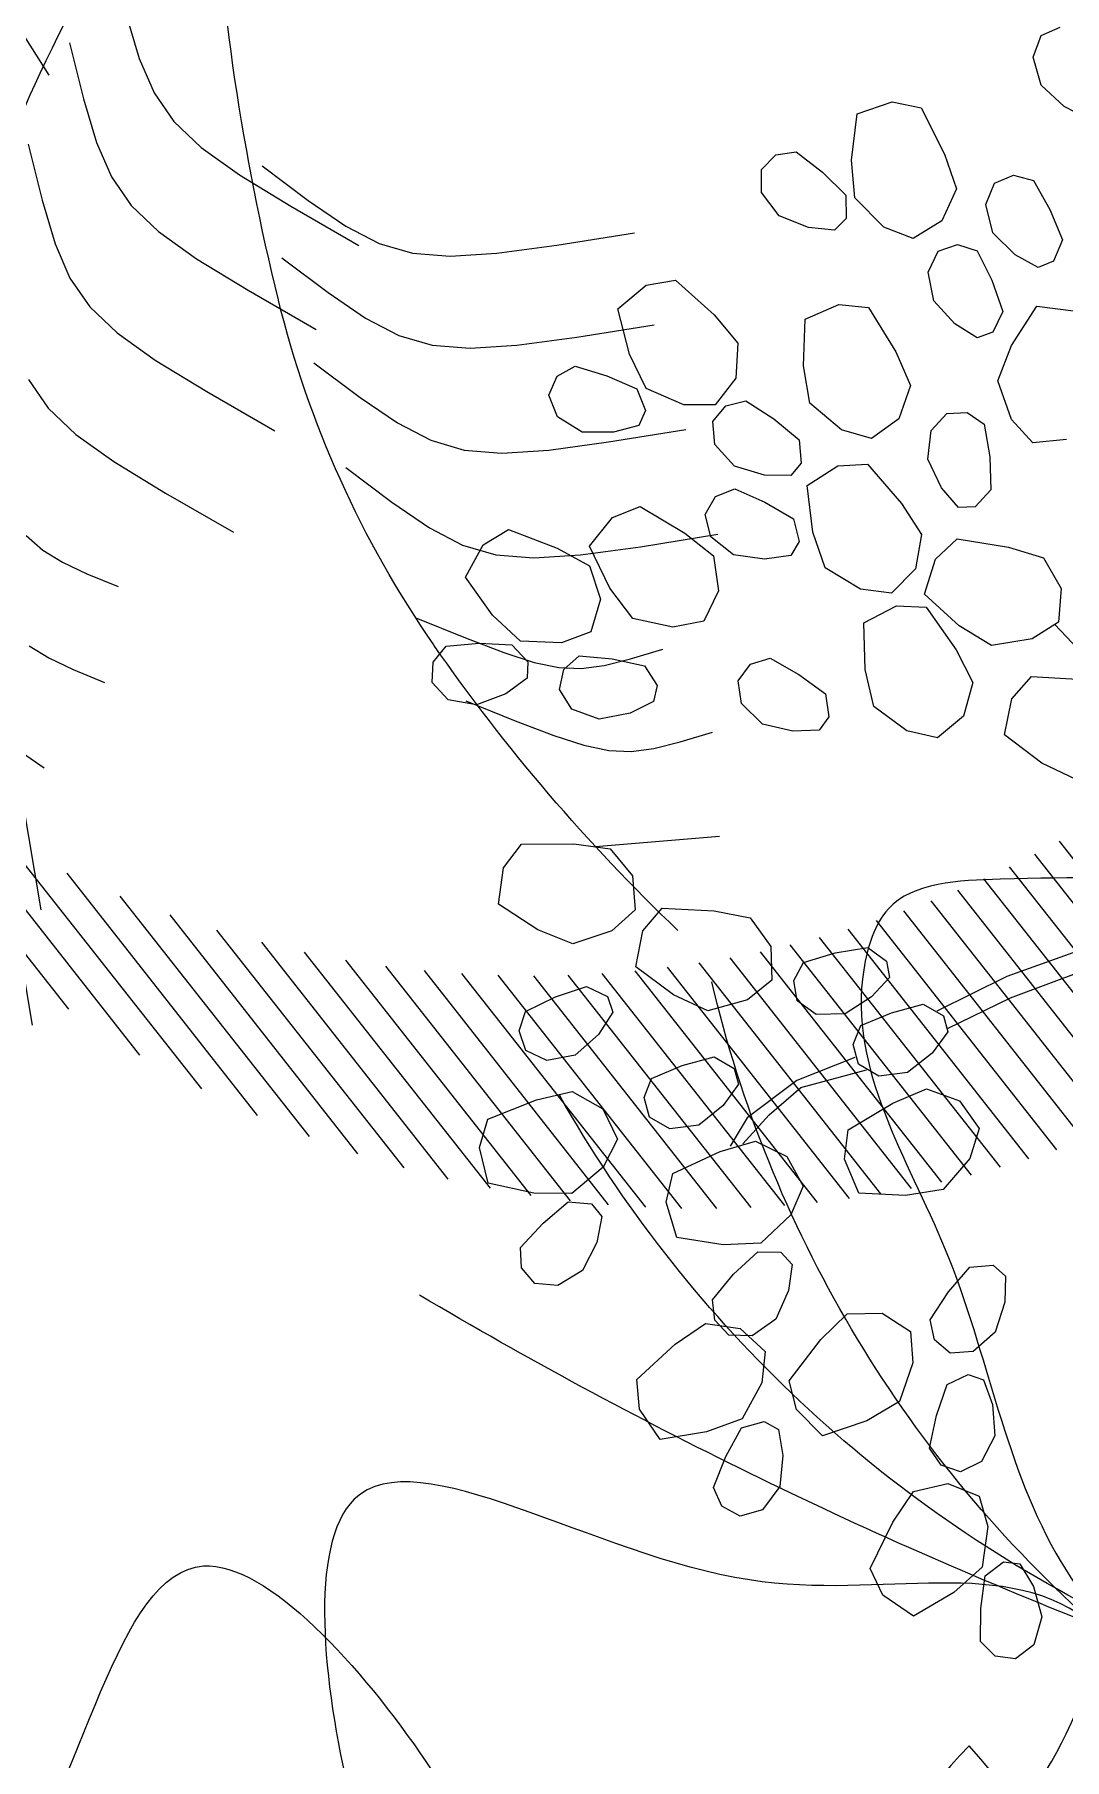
# Model space of a CAD drawing. Extents: x -809667 to 586099, y 3084146 to 3634412.
# Drawn here: x 381305.614 to 381306.51, y 3084282.553 to 3084284.054 of the extents above; entities that cross this region are included whole.
import ezdxf

# ---------------------------------------------------------------- set-up
doc = ezdxf.new("R2010")
doc.units = 0
doc.header["$LTSCALE"] = 0.5
doc.layers.get('0').update_dxf_attribs({"linetype": 'CONTINUOUS'})
for name, color, linetype in [('文字', 7, 'CONTINUOUS'), ('树', 3, 'CONTINUOUS'), ('树木', 94, 'CONTINUOUS')]:
    doc.layers.add(name, color=color, linetype=linetype)

# ---------------------------------------------------------------- blocks, each defined once
blk = doc.blocks.new('紫薇')
at = {"color": 0}
for p, q in [((-76.8, 470.4), (-70.2, 482.3)), ((-70.2, 482.3), (-58.6, 485.6)), ((-58.6, 485.6), (-47.3, 481.3)), ((-47.3, 481.3), (-39.7, 463.3)), ((-21.4, 461), (-5.1, 483.2)), ((-5.1, 483.2), (16.1, 479.2)), ((16.1, 479.2), (29.3, 467.9)), ((-74.5, 453.4), (-76.8, 470.4)), ((29.3, 467.9), (28, 437.4)), ((101.2, 461.5), (111.7, 470.2)), ((111.7, 470.2), (123.7, 469.1)), ((-39.7, 463.3), (-34.4, 444.7)), ((-30.7, 440.8), (-21.4, 461)), ((97.2, 444.8), (101.2, 461.5)), ((-191, 425.6), (-183.9, 452.2)), ((-183.9, 452.2), (-162.6, 456.2)), ((-162.6, 456.2), (-146.2, 450.4)), ((-146.2, 450.4), (-136.4, 421.5)), ((-62.9, 439.1), (-74.5, 453.4)), ((-50.3, 430.2), (-62.9, 439.1)), ((-34.4, 444.7), (-41, 432.8)), ((-24.1, 417.5), (-30.7, 440.8)), ((28, 437.4), (24, 416.1)), ((102.9, 427.3), (97.2, 444.8)), ((-246, 414.4), (-244.2, 427.9)), ((-244.2, 427.9), (-234.5, 435.2)), ((-234.5, 435.2), (-222.4, 435.2)), ((-222.4, 435.2), (-208.9, 421.2)), ((-41, 432.8), (-50.3, 430.2)), ((111.4, 414.4), (102.9, 427.3)), ((-208.9, 421.2), (-197.2, 405.8)), ((-192.4, 403.4), (-191, 425.6)), ((-136.4, 421.5), (-132.4, 400.2)), ((-12.5, 403.2), (-24.1, 417.5)), ((24, 416.1), (7.4, 403.9)), ((-237.8, 399.4), (-246, 414.4)), ((-197.2, 405.8), (-199.1, 392.3)), ((34.5, 399.6), (45.2, 408)), ((45.2, 408), (57.2, 406.6)), ((57.2, 406.6), (65.9, 398.2)), ((-221.8, 390.3), (-237.8, 399.4)), ((-177.8, 384.1), (-192.4, 403.4)), ((-132.4, 400.2), (-143.5, 382.8)), ((7.4, 403.9), (-12.5, 403.2)), ((30, 383.1), (34.5, 399.6)), ((65.9, 398.2), (66, 378.7)), ((-206.8, 386.5), (-221.8, 390.3)), ((-199.1, 392.3), (-206.8, 386.5)), ((-105.3, 369.5), (-91, 393)), ((-91, 393), (-69.5, 390.8)), ((-69.5, 390.8), (-55.3, 380.7)), ((-14.5, 381.6), (-3.3, 389.5)), ((-3.3, 389.5), (8.6, 387.4)), ((8.6, 387.4), (16.8, 378.5)), ((-161.8, 375), (-177.8, 384.1)), ((-143.5, 382.8), (-161.8, 375)), ((-55.3, 380.7), (-54, 350.1)), ((-19.8, 365.4), (-14.5, 381.6)), ((16.8, 378.5), (15.9, 359.1)), ((35.2, 365.4), (30, 383.1)), ((66, 378.7), (63.7, 359.5)), ((-339.3, 358.8), (-320.9, 370.1)), ((-320.9, 370.1), (-303.5, 370.7)), ((-303.5, 370.7), (-283.9, 347.2)), ((-173.4, 354.8), (-167.8, 367.2)), ((-167.8, 367.2), (-156.5, 371.5)), ((-156.5, 371.5), (-144.9, 368.2)), ((-144.9, 368.2), (-135.8, 350.9)), ((-112.8, 348.5), (-105.3, 369.5)), ((-15.6, 347.5), (-19.8, 365.4)), ((43.3, 352.3), (35.2, 365.4)), ((-336.4, 331.4), (-339.3, 358.8)), ((15.9, 359.1), (12.5, 340)), ((63.7, 359.5), (52.9, 351.1)), ((-283.9, 347.2), (-272.6, 328.8)), ((-266.9, 338.9), (-246.8, 347)), ((-246.8, 347), (-229.6, 344.6)), ((-169.6, 338.1), (-173.4, 354.8)), ((-135.8, 350.9), (-128.9, 332.9)), ((-104.3, 325.9), (-112.8, 348.5)), ((-54, 350.1), (-56.2, 328.6)), ((-8.2, 333.9), (-15.6, 347.5)), ((52.9, 351.1), (43.3, 352.3)), ((-268.6, 311.4), (-266.9, 338.9)), ((-229.6, 344.6), (-214.3, 318.1)), ((-156.9, 324.8), (-169.6, 338.1)), ((12.5, 340), (1.3, 332.2)), ((-386.7, 314.3), (-380.4, 324.6)), ((-380.4, 324.6), (-369.1, 329)), ((-369.1, 329), (-351.4, 320.9)), ((-329.6, 310.2), (-336.4, 331.4)), ((-272.6, 328.8), (-276.6, 308.6)), ((-198.5, 321.8), (-188, 327.9)), ((-188, 327.9), (-176, 326.4)), ((-176, 326.4), (-164.3, 310.9)), ((-143.5, 317), (-156.9, 324.8)), ((-128.9, 332.9), (-134.5, 320.4)), ((-91.5, 312.7), (-104.3, 325.9)), ((-56.2, 328.6), (-71.7, 315)), ((1.3, 332.2), (-8.2, 333.9)), ((7.1, 320), (31.4, 332.9)), ((31.4, 332.9), (48.8, 320)), ((-383.6, 301), (-386.7, 314.3)), ((-351.4, 320.9), (-335, 310.7)), ((-214.3, 318.1), (-206.2, 298.1)), ((-202, 308.6), (-198.5, 321.8)), ((-134.5, 320.4), (-143.5, 317)), ((-71.7, 315), (-91.5, 312.7)), ((-10.1, 305.9), (7.1, 320)), ((-335, 310.7), (-331.9, 297.4)), ((-309.1, 297.5), (-329.6, 310.2)), ((-276.6, 308.6), (-290.9, 294.7)), ((-265.6, 289.4), (-268.6, 311.4)), ((-195.6, 292.8), (-202, 308.6)), ((-164.3, 310.9), (-154.6, 294.1)), ((-148.4, 281.7), (-138, 307.2)), ((-138, 307.2), (-116.5, 308.5)), ((-116.5, 308.5), (-100.8, 300.8)), ((-14.3, 282.1), (-10.1, 305.9)), ((-370.5, 290.1), (-383.6, 301)), ((-331.9, 297.4), (-336.9, 289.2)), ((-290.9, 294.7), (-309.1, 297.5)), ((-206.2, 298.1), (-213.6, 278.8)), ((-154.6, 294.1), (-158.1, 280.9)), ((-100.8, 300.8), (-94.7, 270.8)), ((-68.5, 285.8), (-58.6, 299.7)), ((-58.6, 299.7), (-45.6, 303.9)), ((-45.6, 303.9), (-34.9, 298.4)), ((-34.9, 298.4), (-29.6, 287.6)), ((-352.3, 287.3), (-370.5, 290.1)), ((-336.9, 289.2), (-352.3, 287.3)), ((-315.6, 283.2), (-303.8, 285.6)), ((-303.8, 285.6), (-287.7, 274.6)), ((-247.5, 273.4), (-265.6, 289.4)), ((-180.9, 281.8), (-195.6, 292.8)), ((-69.8, 267.4), (-68.5, 285.8)), ((-29.6, 287.6), (-36.2, 269.2)), ((-323.6, 274.2), (-315.6, 283.2)), ((-322.8, 260.5), (-323.6, 274.2)), ((-287.7, 274.6), (-273.2, 261.8)), ((-213.6, 278.8), (-230, 267.6)), ((-166.5, 276.1), (-180.9, 281.8)), ((-158.1, 280.9), (-166.5, 276.1)), ((-152.5, 259.8), (-148.4, 281.7)), ((-10.1, 264.1), (-14.3, 282.1)), ((-230, 267.6), (-247.5, 273.4)), ((-94.7, 270.8), (-93.4, 249.2)), ((-66.7, 252.3), (-69.8, 267.4)), ((-36.2, 269.2), (-45.1, 252)), ((8.1, 256), (-10.1, 264.1)), ((-311.7, 247.5), (-322.8, 260.5)), ((-273.2, 261.8), (-272.4, 248.1)), ((-140.4, 238.8), (-152.5, 259.8)), ((-294.2, 241.7), (-311.7, 247.5)), ((-272.4, 248.1), (-278.8, 240.9)), ((-93.4, 249.2), (-106.5, 233.3)), ((-58.1, 247.8), (-66.7, 252.3)), ((-45.1, 252), (-58.1, 247.8)), ((-278.8, 240.9), (-294.2, 241.7)), ((-125.7, 227.8), (-140.4, 238.8)), ((-106.5, 233.3), (-125.7, 227.8)), ((-93.4, 232.5), (-76.5, 236.6)), ((-76.5, 236.6), (-52.5, 217.6)), ((-234.4, 214.4), (-229.5, 227.1)), ((-229.5, 227.1), (-218.5, 232.1)), ((-218.5, 232.1), (-206.7, 229.5)), ((-206.7, 229.5), (-196.6, 212.8)), ((-109.1, 217.7), (-93.4, 232.5)), ((-229.6, 197.9), (-234.4, 214.4)), ((-161.3, 196.3), (-148.4, 220.6)), ((-148.4, 220.6), (-126.8, 219.8)), ((-126.8, 219.8), (-112, 210.5)), ((-100.6, 191.5), (-109.1, 217.7)), ((-52.5, 217.6), (-37.7, 202)), ((-403.6, 198.9), (-387.6, 205.8)), ((-387.6, 205.8), (-360.8, 190.9)), ((-196.6, 212.8), (-188.6, 195.2)), ((-112, 210.5), (-108.9, 180.1)), ((-416.7, 181.7), (-403.6, 198.9)), ((-216, 185.5), (-229.6, 197.9)), ((-188.6, 195.2), (-193.5, 182.4)), ((-167.5, 174.9), (-161.3, 196.3)), ((-37.7, 202), (-37.5, 181.3)), ((-360.8, 190.9), (-343.6, 177.9)), ((-202.3, 178.5), (-216, 185.5)), ((-89.7, 172.1), (-100.6, 191.5)), ((-404, 157.2), (-416.7, 181.7)), ((-343.6, 177.9), (-340, 157.6)), ((-193.5, 182.4), (-202.3, 178.5)), ((-157.6, 152.9), (-167.5, 174.9)), ((-108.9, 180.1), (-109.8, 158.5)), ((-37.5, 181.3), (-48.6, 164.8)), ((-67, 163.8), (-89.7, 172.1)), ((-48.6, 164.8), (-67, 163.8)), ((-36.7, 106.9), (-51.2, 164.9)), ((-390.1, 139.9), (-404, 157.2)), ((-340, 157.6), (-348.3, 139.4)), ((-144, 140.4), (-157.6, 152.9)), ((-109.8, 158.5), (-124.4, 144)), ((-124.4, 144), (-144, 140.4)), ((-94.6, 139), (-78.2, 144.7)), ((-78.2, 144.7), (-52.5, 128.2)), ((-366.3, 135.4), (-390.1, 139.9)), ((-348.3, 139.4), (-366.3, 135.4)), ((-350.4, 126.5), (-334, 132.4)), ((-334, 132.4), (-308.2, 116.1)), ((-108.8, 122.6), (-94.6, 139)), ((-364.4, 110.1), (-350.4, 126.5)), ((-97.7, 97.4), (-108.8, 122.6)), ((-442.6, 110.8), (-433.7, 119)), ((-433.7, 119), (-414.3, 117.8)), ((-414.3, 117.8), (-395.3, 114.2)), ((-395.3, 114.2), (-387.5, 103)), ((-308.2, 116.1), (-291.7, 102.1)), ((-444.8, 98.9), (-442.6, 110.8)), ((-387.5, 103), (-389.3, 93.5)), ((-353.2, 84.9), (-364.4, 110.1)), ((-291.7, 102.1), (-289.3, 81.6)), ((-437.1, 87.7), (-444.8, 98.9)), ((-389.3, 93.5), (-403, 86.2)), ((-84.9, 79.2), (-97.7, 97.4)), ((-420.9, 82.2), (-437.1, 87.7)), ((-403, 86.2), (-420.9, 82.2)), ((-340.2, 66.8), (-353.2, 84.9)), ((-289.3, 81.6), (-298.6, 64)), ((-496.5, 62.5), (-484, 74.7)), ((-484, 74.7), (-453.7, 70.5)), ((-502.4, 41.7), (-496.5, 62.5)), ((-453.7, 70.5), (-432.9, 64.6)), ((-432.9, 64.6), (-422.2, 46.9)), ((-316.8, 61), (-340.2, 66.8)), ((-298.6, 64), (-316.8, 61)), ((-287.4, 57.4), (-277.3, 64)), ((-277.3, 64), (-258.3, 59.7)), ((-291.5, 46.1), (-287.4, 57.4)), ((-258.3, 59.7), (-240.1, 53.1)), ((-240.1, 53.1), (-234.3, 40.7)), ((-481.8, 23.5), (-502.4, 41.7)), ((-422.2, 46.9), (-423.5, 27)), ((-400.7, 29), (-397.8, 40.7)), ((-397.8, 40.7), (-388.5, 48.4)), ((-388.5, 48.4), (-369.1, 46.1)), ((-369.1, 46.1), (-350.3, 41.4)), ((-350.3, 41.4), (-343.3, 29.7)), ((-285.7, 33.7), (-291.5, 46.1)), ((-234.3, 40.7), (-237.6, 31.6)), ((-270.7, 25.6), (-285.7, 33.7)), ((-237.6, 31.6), (-252.3, 26.7)), ((-462.5, 12.3), (-481.8, 23.5)), ((-423.5, 27), (-438.8, 16.8)), ((-393.6, 17.3), (-400.7, 29)), ((-345.6, 20.4), (-359.6, 13.9)), ((-343.3, 29.7), (-345.6, 20.4)), ((-252.3, 26.7), (-270.7, 25.6)), ((-438.8, 16.8), (-462.5, 12.3)), ((-377.8, 10.9), (-393.6, 17.3)), ((-359.6, 13.9), (-377.8, 10.9)), ((-275.5, 7.6), (-266.1, 15.2)), ((-266.1, 15.2), (-246.7, 12.7)), ((-246.7, 12.7), (-228, 8)), ((-504.4, -0.4), (-485.8, 5.5)), ((-485.8, 5.5), (-466.8, 9.1)), ((-466.8, 9.1), (-455.5, 1.4)), ((-455.5, 1.4), (-453.8, -8.1)), ((-350.9, 0.6), (-367.8, -9.1)), ((-314.7, 5.4), (-350.9, 0.6)), ((-338.8, -4.2), (-314.7, 0.6)), ((-278.4, 0.6), (-314.7, 5.4)), ((-314.7, 0.6), (-276, -9.1)), ((-278.4, -4.1), (-275.5, 7.6)), ((-228, 8), (-221, -3.8)), ((-222.8, 0.6), (-176.9, -1.8)), ((-509.7, -11.2), (-504.4, -0.4)), ((-453.8, -8.1), (-463.9, -19.9)), ((-416.8, -19.3), (-405, -6.5)), ((-405, -6.5), (-374.5, -8.9)), ((-374.5, -8.9), (-353.4, -13.7)), ((-360.6, -11.5), (-338.8, -4.2)), ((-271.5, -15.9), (-278.4, -4.1)), ((-221, -3.8), (-223.4, -13.2)), ((-176.9, -1.8), (-133.4, -9.1)), ((-507.5, -23.1), (-509.7, -11.2)), ((-463.9, -19.9), (-479.2, -30.1)), ((-421.5, -40.4), (-416.8, -19.3)), ((-353.4, -13.7), (-341.8, -30.7)), ((-255.7, -22.4), (-271.5, -15.9)), ((-237.5, -19.5), (-255.7, -22.4)), ((-223.4, -13.2), (-237.5, -19.5)), ((-181.7, -13.9), (-222.8, -11.5)), ((-135.8, -21.1), (-181.7, -13.9)), ((-496.2, -30.8), (-507.5, -23.1)), ((-479.2, -30.1), (-496.2, -30.8)), ((-399.9, -57.5), (-421.5, -40.4)), ((-341.8, -30.7), (-341.9, -50.6)), ((-313, -48.7), (-302.7, -34.6)), ((-302.7, -34.6), (-272.1, -33.8)), ((-272.1, -33.8), (-250.7, -36.3)), ((-250.7, -36.3), (-237.3, -51.9)), ((-341.9, -50.6), (-356.5, -61.7)), ((-315.5, -70.1), (-313, -48.7)), ((-380, -67.5), (-399.9, -57.5)), ((-237.3, -51.9), (-235.2, -71.8)), ((-356.5, -61.7), (-380, -67.5)), ((-292.2, -84.8), (-315.5, -70.1)), ((-421.1, -82.6), (-402.9, -75.6)), ((-402.9, -75.6), (-384.1, -71)), ((-384.1, -71), (-372.4, -78)), ((-372.4, -78), (-370.1, -87.4)), ((-235.2, -71.8), (-248.6, -84.4)), ((-425.8, -93.7), (-421.1, -82.6)), ((-370.1, -87.4), (-379.5, -99.7)), ((-271.3, -92.6), (-292.2, -84.8)), ((-248.6, -84.4), (-271.3, -92.6)), ((-482.8, -101.7), (-453, -94.6)), ((-453, -94.6), (-431.5, -92.7)), ((-431.5, -92.7), (-415.2, -105.3)), ((-422.9, -105.4), (-425.8, -93.7)), ((-379.5, -99.7), (-394.2, -110.8)), ((-490, -117.5), (-482.8, -101.7)), ((-411.2, -112.5), (-422.9, -105.4)), ((-415.2, -105.3), (-409.1, -124.3)), ((-394.2, -110.8), (-411.2, -112.5)), ((-488.1, -139.1), (-490, -117.5)), ((-409.1, -124.3), (-419.7, -139.3)), ((-377.1, -134.2), (-356.2, -128.6)), ((-356.2, -128.6), (-338, -138.3)), ((-462.2, -148.6), (-488.1, -139.1)), ((-419.7, -139.3), (-440.2, -152.1)), ((-405.2, -146.2), (-377.1, -134.2)), ((-338, -138.3), (-328.8, -156)), ((-298, -146.6), (-279.9, -140)), ((-279.9, -140), (-267.5, -145.8)), ((-440.2, -152.1), (-462.2, -148.6)), ((-409.7, -163.1), (-405.2, -146.2)), ((-315.4, -155.5), (-298, -146.6)), ((-267.5, -145.8), (-264.2, -154.9)), ((-459.5, -166.8), (-443.1, -156.6)), ((-443.1, -156.6), (-429.8, -159.8)), ((-429.8, -159.8), (-424.7, -168)), ((-328.8, -156), (-336.6, -172.6)), ((-318.9, -167.1), (-315.4, -155.5)), ((-264.2, -154.9), (-272.2, -168.1)), ((-474.7, -179.1), (-459.5, -166.8)), ((-424.7, -168), (-429.9, -182.6)), ((-404.1, -184), (-409.7, -163.1)), ((-314.8, -178.4), (-318.9, -167.1)), ((-272.2, -168.1), (-285.6, -180.7)), ((-475.8, -191.1), (-474.7, -179.1)), ((-336.6, -172.6), (-354.7, -188.6)), ((-302.4, -184.2), (-314.8, -178.4)), ((-285.6, -180.7), (-302.4, -184.2)), ((-469.4, -201.4), (-475.8, -191.1)), ((-429.9, -182.6), (-440.4, -197.6)), ((-377, -189), (-404.1, -184)), ((-354.7, -188.6), (-377, -189)), ((-456.1, -204.5), (-469.4, -201.4)), ((-440.4, -197.6), (-456.1, -204.5)), ((-339.8, -206.5), (-325.3, -193.6)), ((-325.3, -193.6), (-311.7, -194.5)), ((-311.7, -194.5), (-305.3, -201.7)), ((-305.3, -201.7), (-307.9, -216.9)), ((-352.7, -221.1), (-339.8, -206.5)), ((-351.7, -233.1), (-352.7, -221.1)), ((-307.9, -216.9), (-315.8, -233.6)), ((-343.7, -242.2), (-351.7, -233.1)), ((-392.8, -248.4), (-373.4, -238.8)), ((-373.4, -238.8), (-353.6, -244.6)), ((-330, -243), (-343.7, -242.2)), ((-315.8, -233.6), (-330, -243)), ((-417.9, -265.7), (-392.8, -248.4)), ((-353.6, -244.6), (-341.1, -260.1)), ((-341.1, -260.1), (-345.5, -278)), ((-419, -283.1), (-417.9, -265.7)), ((-409.4, -302.5), (-419, -283.1)), ((-345.5, -278), (-360.1, -297.3)), ((-381.8, -302.1), (-409.4, -302.5)), ((-360.1, -297.3), (-381.8, -302.1)), ((-372.7, -318), (-361.1, -302.6)), ((-361.1, -302.6), (-347.5, -300.7)), ((-347.5, -300.7), (-339.8, -306.5)), ((-339.8, -306.5), (-339.4, -322)), ((-382.4, -334.9), (-372.7, -318)), ((-339.4, -322), (-343.8, -339.9)), ((-379.1, -346.5), (-382.4, -334.9)), ((-343.8, -339.9), (-355.9, -351.9)), ((-369.5, -353.8), (-379.1, -346.5)), ((-355.9, -351.9), (-369.5, -353.8))]:
    blk.add_line(p, q, dxfattribs=at)
blk = doc.blocks.new('白玉兰')
at = {"color": 0}
for centre, radius, start, end in [((-1260.5, 1665), 2054.4, 309.3934, 347.1655), ((-713.2, 1844.3), 1941, 291.8214, 332.6346), ((-4728.7, -6984.2), 8428.8, 56.1879, 65.279), ((-1147.9, -2037), 2310.3, 61.625, 95.1491), ((-559.1, -2135.4), 2213.8, 76.7033, 111.4018)]:
    blk.add_arc(centre, radius, start, end, dxfattribs=at)
for points in [[(-33.3, 16.4), (-232.9, 72.7), (-341.9, 562), (-1253.8, 922.5), (-424.6, 1375.2), (-32.9, 1391.9), (376.3, 1386), (477, 1090.9), (236.3, 716.3), (184.7, 276.9), (29.2, 67), (-7.3, 17.6)], [(36.1, -22.3), (98.6, -219.9), (-250.5, -579.7), (-51.2, -1539.8), (-884.9, -1095.2), (-1113.8, -777), (-1333.5, -431.7), (-1142.2, -185.6), (-696.9, -181.1), (-301.3, 16.9), (-40.5, 2.3), (20.8, -1.2)]]:
    blk.add_open_spline(points, degree=3, knots=[0, 0, 0, 0, 621.989778, 1340.944545, 1869.007736, 2592.427455, 2798.699245, 2915.827596, 3435.261502, 4029.77129, 4212.300518, 4212.300518, 4212.300518, 4212.300518], dxfattribs=at)
blk = doc.blocks.new('03')
at = {"layer": '树木', "color": 0}
for p, q in [((-0.1116, 1.503), (-0.2544, 1.2148)), ((-0.0755, 1.5083), (-0.218, 1.2206)), ((-0.04, 1.5125), (-0.1823, 1.2252)), ((-0.005, 1.5155), (-0.1471, 1.2286)), ((0.0295, 1.5175), (-0.1124, 1.231)), ((0.0634, 1.5185), (-0.0783, 1.2324)), ((0.0969, 1.5186), (-0.0446, 1.2328)), ((0.13, 1.5177), (-0.0114, 1.2322)), ((0.1626, 1.5159), (0.0214, 1.2308)), ((0.1948, 1.5133), (0.0537, 1.2285)), ((0.2265, 1.5099), (0.0857, 1.2254)), ((0.2579, 1.5056), (0.1172, 1.2214)), ((-0.1858, 1.4885), (-0.329, 1.1993)), ((-0.1484, 1.4964), (-0.2913, 1.2077)), ((0.2889, 1.5006), (0.1483, 1.2167)), ((0.3195, 1.4948), (0.1791, 1.2112)), ((0.3498, 1.4883), (0.2095, 1.205)), ((-0.2628, 1.4682), (-0.4066, 1.1778)), ((-0.2239, 1.4791), (-0.3674, 1.1893)), ((0.3796, 1.481), (0.2395, 1.198)), ((0.4092, 1.4731), (0.2691, 1.1903)), ((0.4383, 1.4644), (0.2984, 1.1819)), ((-0.3025, 1.4555), (-0.4467, 1.1644)), ((-0.3432, 1.441), (-0.4878, 1.1491)), ((-0.385, 1.4243), (-0.53, 1.1315)), ((-0.4279, 1.4051), (-0.5734, 1.1114)), ((-0.4722, 1.3832), (-0.6183, 1.0883)), ((-0.5182, 1.358), (-0.6649, 1.0617)), ((-0.5661, 1.3289), (-0.7137, 1.0308)), ((-0.6165, 1.2947), (-0.7652, 0.9944)), ((-0.6701, 1.2541), (-0.8203, 0.9507)), ((-0.7283, 1.2042), (-0.8808, 0.8961)), ((-0.7938, 1.1395), (-0.9506, 0.8229)), ((-0.1968, 1.0838), (-0.0623, 1.1008)), ((-0.8748, 1.0435), (-1.0452, 0.6994)), ((-0.1865, 0.9736), (-0.1612, 0.9846)), ((-0.1612, 0.9846), (-0.1376, 0.9906)), ((-0.1376, 0.9906), (-0.1126, 0.9925)), ((-0.1126, 0.9925), (-0.0833, 0.9914)), ((-0.0833, 0.9914), (-0.0466, 0.9884)), ((-0.2165, 0.9566), (-0.1865, 0.9736)), ((-0.2541, 0.9323), (-0.2165, 0.9566)), ((-0.3023, 0.9), (-0.2541, 0.9323)), ((-0.221, 0.8742), (-0.1957, 0.8852)), ((-0.1957, 0.8852), (-0.1721, 0.8911)), ((-0.1721, 0.8911), (-0.1471, 0.893)), ((-0.1471, 0.893), (-0.1177, 0.8919)), ((-0.1177, 0.8919), (-0.081, 0.8889)), ((-0.8596, 0.7789), (-0.7659, 0.8769)), ((-0.2509, 0.8571), (-0.221, 0.8742)), ((-0.2885, 0.8329), (-0.2509, 0.8571)), ((-0.3368, 0.8005), (-0.2885, 0.8329)), ((-0.7132, 0.7788), (-0.6828, 0.7996)), ((-0.7366, 0.7611), (-0.7132, 0.7788)), ((-0.1979, 0.7628), (-0.1475, 0.7701)), ((-0.1475, 0.7701), (-0.082, 0.7749)), ((-0.082, 0.7749), (0.0032, 0.7789)), ((-0.7548, 0.7439), (-0.7366, 0.7611)), ((-0.2708, 0.7333), (-0.2375, 0.7511)), ((-0.2375, 0.7511), (-0.1979, 0.7628)), ((-0.3024, 0.7075), (-0.2708, 0.7333)), ((-0.6772, 0.6799), (-0.6468, 0.7007)), ((-0.3366, 0.6719), (-0.3024, 0.7075)), ((-0.7006, 0.6622), (-0.6772, 0.6799)), ((-0.7188, 0.645), (-0.7006, 0.6622)), ((-0.5756, 0.6116), (-0.512, 0.6685)), ((-0.378, 0.6248), (-0.3366, 0.6719)), ((-0.0925, 0.6562), (-0.0073, 0.6603)), ((-0.7334, 0.6255), (-0.7188, 0.645)), ((-0.248, 0.6325), (-0.2084, 0.6442)), ((-0.2084, 0.6442), (-0.158, 0.6515)), ((-0.158, 0.6515), (-0.0925, 0.6562)), ((-0.2813, 0.6146), (-0.248, 0.6325)), ((-0.6235, 0.5666), (-0.5756, 0.6116)), ((-0.3129, 0.5888), (-0.2813, 0.6146)), ((-0.3471, 0.5533), (-0.3129, 0.5888)), ((-0.6579, 0.5291), (-0.6235, 0.5666)), ((-0.5089, 0.5129), (-0.4453, 0.5698)), ((-0.3885, 0.5061), (-0.3471, 0.5533)), ((-0.6813, 0.4951), (-0.6579, 0.5291)), ((-0.2585, 0.5138), (-0.2189, 0.5255)), ((-0.2189, 0.5255), (-0.1685, 0.5328)), ((-0.1685, 0.5328), (-0.103, 0.5376)), ((-0.103, 0.5376), (-0.0178, 0.5416)), ((-0.5568, 0.4679), (-0.5089, 0.5129)), ((-0.2919, 0.496), (-0.2585, 0.5138)), ((-0.6959, 0.4602), (-0.6813, 0.4951)), ((-0.3234, 0.4702), (-0.2919, 0.496)), ((-0.4422, 0.4142), (-0.3786, 0.4711)), ((-0.3576, 0.4346), (-0.3234, 0.4702)), ((-0.5912, 0.4304), (-0.5568, 0.4679)), ((-0.399, 0.3874), (-0.3576, 0.4346)), ((-0.1691, 0.4304), (-0.1035, 0.4351)), ((-0.1035, 0.4351), (-0.0183, 0.4392)), ((-0.6146, 0.3964), (-0.5912, 0.4304)), ((-0.4901, 0.3692), (-0.4422, 0.4142)), ((-0.259, 0.4114), (-0.2194, 0.423)), ((-0.2194, 0.423), (-0.1691, 0.4304)), ((-0.6292, 0.3615), (-0.6146, 0.3964)), ((-0.2924, 0.3935), (-0.259, 0.4114)), ((-0.378, 0.3344), (-0.3144, 0.3913)), ((-0.3239, 0.3677), (-0.2924, 0.3935)), ((-0.6374, 0.3216), (-0.6292, 0.3615)), ((-0.5245, 0.3317), (-0.4901, 0.3692)), ((-0.3582, 0.3321), (-0.3239, 0.3677)), ((-0.6415, 0.2724), (-0.6374, 0.3216)), ((-0.5479, 0.2977), (-0.5245, 0.3317)), ((-0.4258, 0.2893), (-0.378, 0.3344)), ((-0.3995, 0.285), (-0.3582, 0.3321)), ((-0.5625, 0.2628), (-0.5479, 0.2977)), ((-0.4603, 0.2519), (-0.4258, 0.2893)), ((-0.6439, 0.2097), (-0.6415, 0.2724)), ((-0.5707, 0.2229), (-0.5625, 0.2628)), ((-0.4837, 0.2179), (-0.4603, 0.2519)), ((-0.5748, 0.1737), (-0.5707, 0.2229)), ((-0.4983, 0.183), (-0.4837, 0.2179)), ((-0.5772, 0.111), (-0.5748, 0.1737)), ((-0.5065, 0.1431), (-0.4983, 0.183)), ((-0.6362, 0.0609), (-0.6062, 0.1408)), ((-0.5106, 0.0939), (-0.5065, 0.1431))]:
    blk.add_line(p, q, dxfattribs=at)
for centre, radius, start, end in [((1.5285, 0.0526), 2.0101, 145.484, 157.144), ((0.7228, 0.3922), 1.1357, 157.144, 178.0247), ((0.2903, 0.8223), 1.1357, 196.2518, 217.1325), ((2.2026, 0.3411), 2.6163, 178.0247, 188.7387), ((1.4707, 1.7161), 2.6163, 217.1325, 227.8465)]:
    blk.add_arc(centre, radius, start, end, dxfattribs=at)
blk = doc.blocks.new('A$C46A015EA')
at = {"layer": '树', "color": 0, "linetype": 'Continuous'}
for centre, radius, start, end in [((1.3283, 4.0957), 1.9685, 227.56436, 31.33046), ((4.1013, 3.6261), 1.8496, 126.16905, 303.0486), ((0.7978, 3.4752), 1.9955, 251.81629, 53.749), ((3.7714, 4.1878), 2.0053, 153.43956, 313.58607), ((2.0899, 4.4107), 1.8992, 199.3601, 10.49099), ((4.6444, 2.7962), 2.0772, 109.31842, 262.8778), ((0.796, 2.5821), 1.783, 359.79096, 92.47149), ((2.8144, 4.6818), 2.1194, 188.63986, 263.62259), ((0.7622, 1.8986), 1.9389, 297.02452, 103.84892), ((1.2569, 1.36), 1.796, 310.77885, 134.4149), ((3.9565, 1.2038), 1.9441, 51.98023, 218.25708), ((3.5462, 0.8149), 2.0088, 38.87776, 198.68157), ((2.1299, 0.3263), 2.2937, 10.26666, 147.15184)]:
    blk.add_arc(centre, radius, start, end, dxfattribs=at)
blk = doc.blocks.new('123213')
at = {"layer": '文字', "color": 8, "linetype": 'Continuous'}
for points, knots in [([(381894.0902, 3087161.4253), (381894.1217, 3087161.1251), (381894.153, 3087160.8276), (381894.2571, 3087159.9531), (381894.3406, 3087159.3938), (381894.5573, 3087158.4997), (381894.674, 3087158.1435), (381894.9693, 3087157.5101), (381895.1476, 3087157.2349), (381895.4947, 3087156.8656), (381895.6383, 3087156.7442), (381895.9791, 3087156.5077), (381896.1727, 3087156.3951), (381896.7929, 3087156.0698), (381897.2633, 3087155.8668), (381898.015, 3087155.4849), (381898.2971, 3087155.3283), (381898.7804, 3087154.9941), (381898.9873, 3087154.8236), (381899.3536, 3087154.4517), (381899.516, 3087154.2509), (381900.0785, 3087153.4275), (381900.3458, 3087152.7318), (381900.7486, 3087151.2961), (381900.8839, 3087150.5525), (381901.152, 3087149.1134), (381901.2851, 3087148.4179), (381901.5761, 3087147.4416), (381901.7017, 3087147.1076), (381902.0204, 3087146.4802), (381902.22, 3087146.2034), (381902.7123, 3087145.7084), (381903.002, 3087145.4928), (381903.9688, 3087144.941), (381904.7595, 3087144.6781), (381906.5317, 3087144.2868), (381907.5108, 3087144.1573), (381908.7935, 3087144.0113), (381909.071, 3087143.981), (381909.3494, 3087143.9506), (381909.3535, 3087143.9502), (381909.3576, 3087143.9497), (381909.3618, 3087143.9493), (381910.0186, 3087143.8776), (381910.6755, 3087143.8059), (381911.3324, 3087143.7342)], [0, 0, 0, 0, 0.809904, 0.809904, 2.429711, 2.429711, 3.66837, 3.66837, 4.926642, 4.926642, 5.673722, 5.673722, 6.420801, 6.420801, 7.887995, 7.887995, 8.767827, 8.767827, 9.468061, 9.468061, 10.168296, 10.168296, 12.19742, 12.19742, 14.226544, 14.226544, 16.255668, 16.255668, 17.461197, 17.461197, 18.836307, 18.836307, 20.211417, 20.211417, 22.844117, 22.844117, 25.476818, 25.476818, 26.19649, 26.19649, 26.19649, 26.207121, 26.207121, 26.207121, 27.904975, 27.904975, 27.904975, 27.904975]), ([(381893.4935, 3087161.3626), (381893.6975, 3087159.42), (381894.0535, 3087156.0303), (381900.9533, 3087154.4652), (381899.5151, 3087144.4202), (381906.1116, 3087143.7004), (381909.2843, 3087143.3542), (381909.2843, 3087143.3542), (381909.2843, 3087143.3542), (381909.2843, 3087143.3542), (381909.956, 3087143.2809), (381910.6276, 3087143.2076), (381911.2993, 3087143.1343)], [0, 0, 0, 0, 5.241042, 9.145642, 17.995634, 26.196498, 26.196498, 26.196498, 26.196498, 26.196498, 26.196498, 27.932578, 27.932578, 27.932578, 27.932578])]:
    blk.add_open_spline(points, degree=3, knots=knots, dxfattribs=at)
for name, p, xscale, yscale, zscale, rotation in [('03', (381899.9279, 3087145.8983), -0.7999999999999999, 0.8, 0.8, 191.8496555548952), ('03', (381898.4131, 3087145.2277), 0.7999999999999998, 0.7999999999999998, 0.7999999999999998, 215.9119011420869), ('紫薇', (381900.5371, 3087145.0352), 0.00148055020779717, 0.00148055020779717, 0.00148055020779717, 29.3674748453732), ('白玉兰', (381900.4026, 3087144.3302), -0.0004880798049271107, 0.0004880798049271107, 0.04880798235096967, 124.6526560546043), ('白玉兰', (381899.255, 3087143.8221), 0.000488079804927111, 0.000488079804927111, 0.04880798235096967, 283.1089006423777), ('A$C46A015EA', (381899.6009, 3087144.2583), 0.2560000000000001, 0.2560000000000001, 0.2560000000000001, 268.002463306846)]:
    blk.add_blockref(name, p, dxfattribs=dict(at, xscale=xscale, yscale=yscale, zscale=zscale, rotation=rotation))

msp = doc.modelspace()

# ---------------------------------------------------------------- block references
at = {"layer": '文字', "color": 8}
msp.add_blockref('123213', (-593.8497, -2861.6696), dxfattribs=at)

doc.saveas('drawing.dxf')
